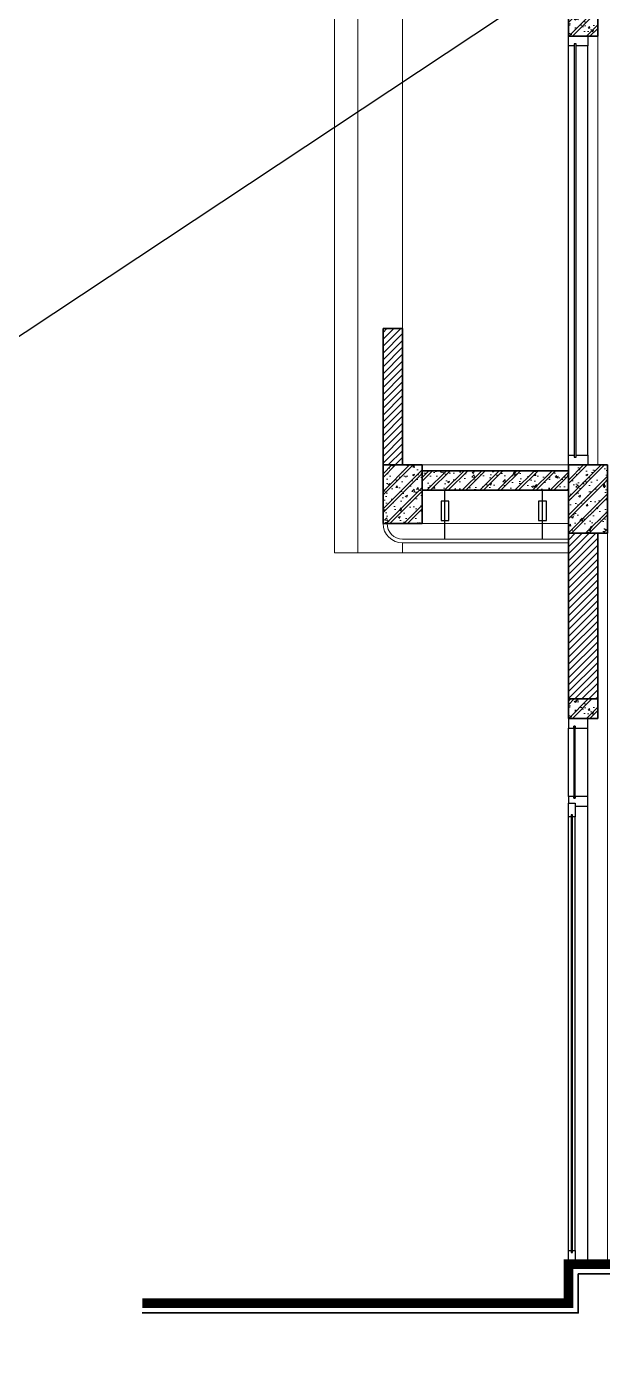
# Model space of a CAD drawing. Header units: inches. Extents: x 236662 to 497023, y -248575 to 81795.
# Drawn here: x 473782 to 476735, y -193323 to -186545 of the extents above; entities that cross this region are included whole.
import ezdxf

# ---------------------------------------------------------------- set-up
doc = ezdxf.new("R2010")
doc.units = ezdxf.units.IN
doc.header["$LTSCALE"] = 10
doc.header["$MEASUREMENT"] = 0
for name, color, linetype, lineweight in [('02. HP_BE TONG', 1, 'Continuous', 35), ('03. HP_TUONG', 2, 'Continuous', 35), ('06. HP_THAY 1', 134, 'Continuous', 15), ('06. HP_THAY 2', 147, 'Continuous', 13), ('09_HP_HATCH', 8, 'Continuous', 5)]:
    doc.layers.add(name, color=color, linetype=linetype, lineweight=lineweight)
doc.layers.add('04. HP_CUA', color=153, linetype='Continuous')
doc.layers.add('07. HP_KY HIEU', color=43, linetype='Continuous')

# ---------------------------------------------------------------- blocks, each defined once
blk = doc.blocks.new('ÁD221234RRE')
at = {"layer": '09_HP_HATCH'}
h = blk.add_hatch(dxfattribs=at)
h.set_pattern_fill('CHAU-01', color=256, scale=15, pattern_type=2)
h.set_pattern_definition([(50, (-55276.965, -37444.2), (107.58903, -9.41282), [11.25, -123.75]), (355, (-55276.97, -37444.2), (-20.8127, 112.82882), [9, -99]), (100.4514, (-55268, -37444.99), (86.7764, 103.41593), [9.56103, -105.17132]), (46.1842, (-55276.97, -37414.2), (160.08616, -24.82785), [16.875, -185.625]), (96.6356, (-55263.62, -37416.27), (140.1994, 146.11768), [14.34154, -157.75695]), (351.1842, (-55276.97, -37414.2), (140.1993, 146.1178), [13.5, -148.5]), (21, (-55261.965, -37421.7), (89.53606, -60.39283), [11.25, -123.75]), (326, (-55261.97, -37421.7), (36.4973, 108.7725), [9, -99]), (71.4514, (-55254.5, -37426.73), (126.0334, 48.37957), [9.56103, -105.17132]), (37.5, (-55276.965, -37444.2), (1.823978, 49.934078), [0, -97.8, 0, -100.5, 0, -99.375]), (7.5, (-55276.965, -37444.2), (39.46043, 59.161757), [0, -57.3, 0, -95.55, 0, -37.875]), (327.5, (-55310.415, -37444.2), (80.073365, -3.38323), [0, -37.5, 0, -117, 0, -155.25]), (317.5, (-55325.415, -37444.2), (87.477925, 15.01575), [0, -48.75, 0, -77.7, 0, -110.25]), (45, (-55276.965, -37444.2), (-45.07806, 45.07806), []), (45, (-55276.965, -37425.827), (-45.07806, 45.07806), [])])
h.paths.add_polyline_path([(0, -300), (200, -300), (200, 0), (0, 0)])
at = {"layer": '02. HP_BE TONG'}
blk.add_lwpolyline([(0, -300), (200, -300), (200, 0), (0, 0)], close=True, dxfattribs=at)
blk = doc.blocks.new('ÁDASDASDWD')
at = {"layer": '09_HP_HATCH'}
h = blk.add_hatch(dxfattribs=at)
h.set_pattern_fill('CHAU-01', color=256, scale=15, pattern_type=2)
h.set_pattern_definition([(50, (-55376.965, -37444.2), (107.58903, -9.41282), [11.25, -123.75]), (355, (-55376.97, -37444.2), (-20.8127, 112.82882), [9, -99]), (100.4514, (-55368, -37444.99), (86.7764, 103.41593), [9.56103, -105.17132]), (46.1842, (-55376.97, -37414.2), (160.08616, -24.82785), [16.875, -185.625]), (96.6356, (-55363.62, -37416.27), (140.1994, 146.11768), [14.34154, -157.75695]), (351.1842, (-55376.97, -37414.2), (140.1993, 146.1178), [13.5, -148.5]), (21, (-55361.965, -37421.7), (89.53606, -60.39283), [11.25, -123.75]), (326, (-55361.97, -37421.7), (36.4973, 108.7725), [9, -99]), (71.4514, (-55354.5, -37426.73), (126.0334, 48.37957), [9.56103, -105.17132]), (37.5, (-55376.965, -37444.2), (1.823978, 49.934078), [0, -97.8, 0, -100.5, 0, -99.375]), (7.5, (-55376.965, -37444.2), (39.46043, 59.161757), [0, -57.3, 0, -95.55, 0, -37.875]), (327.5, (-55410.415, -37444.2), (80.073365, -3.38323), [0, -37.5, 0, -117, 0, -155.25]), (317.5, (-55425.415, -37444.2), (87.477925, 15.01575), [0, -48.75, 0, -77.7, 0, -110.25]), (45, (-55376.965, -37444.2), (-45.07806, 45.07806), []), (45, (-55376.965, -37425.827), (-45.07806, 45.07806), [])])
h.paths.add_polyline_path([(-100, -350), (100, -350), (100, 0), (-100, 0)])
at = {"layer": '02. HP_BE TONG'}
blk.add_lwpolyline([(-100, -350), (100, -350), (100, 0), (-100, 0)], close=True, dxfattribs=at)
blk = doc.blocks.new('*U174')
for p, q in [((0, 2400), (0, 2750)), ((100, 2400), (100, 2750)), ((0, 0), (0, 2350)), ((65, 70), (65, 2295)), ((100, 70), (100, 2295))]:
    blk.add_line(p, q)
for points in [[(100, 2800), (100, 2750), (73, 2750), (73, 2760), (65, 2760), (65, 2750), (0, 2750), (0, 2800)], [(65, 2400), (65, 2390), (73, 2390), (73, 2400), (100, 2400), (100, 2365), (65, 2365), (65, 2350), (0, 2350), (0, 2400)], [(65, 2365), (65, 2295), (78.5, 2295), (78.5, 2305), (86.5, 2305), (86.5, 2295), (100, 2295), (100, 2365)], [(78.5, 60), (78.5, 70), (65, 70), (65, 0), (100, 0), (100, 70), (86.5, 70), (86.5, 60)]]:
    blk.add_lwpolyline(points, close=True)
at = {"color": 8}
for points in [[(73, 2390), (65, 2390), (65, 2760), (73, 2760)], [(86.5, 60), (78.5, 60), (78.5, 2305), (86.5, 2305)]]:
    blk.add_lwpolyline(points, close=True, dxfattribs=at)
blk = doc.blocks.new('*U308')
for p, q in [((0, 50), (0, 2150)), ((100, 50), (100, 2150))]:
    blk.add_line(p, q)
for points in [[(0, 2150), (60, 2150), (60, 2160), (70, 2160), (70, 2150), (100, 2150), (100, 2200), (0, 2200)], [(0, 0), (100, 0), (100, 50), (70, 50), (70, 40), (60, 40), (60, 50), (0, 50)]]:
    blk.add_lwpolyline(points, close=True)
at = {"color": 8}
blk.add_lwpolyline([(70, 40), (60, 40), (60, 2160), (70, 2160)], close=True, dxfattribs=at)

msp = doc.modelspace()

# ---------------------------------------------------------------- hatches: boundary and pattern name
at = {"layer": '09_HP_HATCH'}
h = msp.add_hatch(dxfattribs=at)
h.set_pattern_fill('CHAU-01', color=256, scale=15, pattern_type=2)
h.set_pattern_definition([(50, (369625.07, -269658.85), (107.58903, -9.41282), [11.25, -123.75]), (355, (369625.07, -269658.85), (-20.8127, 112.82882), [9, -99]), (100.4514, (369634.03, -269659.64), (86.77641, 103.41593), [9.56103, -105.17132]), (46.1842, (369625.07, -269628.85), (160.08616, -24.82785), [16.875, -185.625]), (96.6356, (369638.4, -269630.92), (140.1994, 146.11768), [14.34154, -157.75695]), (351.1842, (369625.07, -269628.85), (140.1993, 146.1178), [13.5, -148.5]), (21, (369640.07, -269636.35), (89.53606, -60.392834), [11.25, -123.75]), (326, (369640.07, -269636.35), (36.4973, 108.77251), [9, -99]), (71.4514, (369647.53, -269641.38), (126.033394, 48.379575), [9.56103, -105.17132]), (37.5, (369625.067, -269658.85), (1.823978, 49.934078), [0, -97.8, 0, -100.5, 0, -99.375]), (7.5, (369625.067, -269658.85), (39.46043, 59.161757), [0, -57.3, 0, -95.55, 0, -37.875]), (327.5, (369591.617, -269658.85), (80.073365, -3.383231), [0, -37.5, 0, -117, 0, -155.25]), (317.5, (369576.62, -269658.85), (87.477925, 15.015747), [0, -48.75, 0, -77.7, 0, -110.25]), (45, (369625.07, -269658.85), (-45.078057, 45.078057), []), (45, (369625.07, -269640.477), (-45.078057, 45.078057), [])])
h.paths.add_polyline_path([(476560.1, -186495), (476560.1, -186595), (476710.1, -186595), (476710.1, -186495)])
h = msp.add_hatch(dxfattribs=at)
h.set_pattern_fill('ANSI31', color=8, scale=200)
h.set_pattern_definition([(45, (491560.06, -193094.979), (-17.67767, 17.67767), [])])
h.paths.add_polyline_path([(476710.1, -189145), (476560.1, -189145), (476560.1, -189995), (476710.1, -189995)])
h.paths.add_polyline_path([(475710.1, -188095), (475610.1, -188095), (475610.1, -188795), (475710.1, -188795)])
h = msp.add_hatch(dxfattribs=at)
h.set_pattern_fill('CHAU-01', color=256, scale=15, pattern_type=2)
h.set_pattern_definition([(50, (334173.58, -267766.03), (107.589027, -9.41282), [11.25, -123.75]), (355, (334173.58, -267766.03), (-20.8127, 112.82882), [9, -99]), (100.4514, (334182.54, -267766.81), (86.77641, 103.41593), [9.56103, -105.17132]), (46.1842, (334173.58, -267736.03), (160.08616, -24.82785), [16.875, -185.625]), (96.6356, (334186.92, -267738.1), (140.1994, 146.11768), [14.34154, -157.75695]), (351.1842, (334173.58, -267736.03), (140.1993, 146.11779), [13.5, -148.5]), (21, (334188.58, -267743.53), (89.53606, -60.392834), [11.25, -123.75]), (326, (334188.58, -267743.53), (36.4973, 108.77251), [9, -99]), (71.4514, (334196.04, -267748.56), (126.033394, 48.379575), [9.56103, -105.17132]), (37.5, (334173.576, -267766.028), (1.823978, 49.934078), [0, -97.8, 0, -100.5, 0, -99.375]), (7.5, (334173.576, -267766.03), (39.46043, 59.161757), [0, -57.3, 0, -95.55, 0, -37.875]), (327.5, (334140.126, -267766.028), (80.073365, -3.383231), [0, -37.5, 0, -117, 0, -155.25]), (317.5, (334125.126, -267766.03), (87.477925, 15.015747), [0, -48.75, 0, -77.7, 0, -110.25]), (45, (334173.576, -267766.03), (-45.078057, 45.078057), []), (45, (334173.576, -267747.65), (-45.078057, 45.078057), [])])
h.paths.add_polyline_path([(475810.1, -188825), (475810.1, -188925), (476560.1, -188925), (476560.1, -188825)])
h = msp.add_hatch(dxfattribs=at)
h.set_pattern_fill('CHAU-01', color=256, scale=15, pattern_type=2)
h.set_pattern_definition([(50, (369625.07, -273158.85), (107.58903, -9.41282), [11.25, -123.75]), (355, (369625.07, -273158.85), (-20.8127, 112.82882), [9, -99]), (100.4514, (369634.03, -273159.64), (86.77641, 103.41593), [9.56103, -105.17132]), (46.1842, (369625.07, -273128.85), (160.08616, -24.82785), [16.875, -185.625]), (96.6356, (369638.4, -273130.92), (140.1994, 146.11768), [14.34154, -157.75695]), (351.1842, (369625.07, -273128.85), (140.1993, 146.1178), [13.5, -148.5]), (21, (369640.07, -273136.35), (89.53606, -60.392834), [11.25, -123.75]), (326, (369640.07, -273136.35), (36.4973, 108.77251), [9, -99]), (71.4514, (369647.53, -273141.38), (126.033394, 48.379575), [9.56103, -105.17132]), (37.5, (369625.067, -273158.85), (1.823978, 49.934078), [0, -97.8, 0, -100.5, 0, -99.375]), (7.5, (369625.067, -273158.85), (39.46043, 59.161757), [0, -57.3, 0, -95.55, 0, -37.875]), (327.5, (369591.617, -273158.85), (80.073365, -3.383231), [0, -37.5, 0, -117, 0, -155.25]), (317.5, (369576.62, -273158.85), (87.477925, 15.015747), [0, -48.75, 0, -77.7, 0, -110.25]), (45, (369625.07, -273158.85), (-45.078057, 45.078057), []), (45, (369625.07, -273140.477), (-45.078057, 45.078057), [])])
h.paths.add_polyline_path([(476560.1, -189995), (476560.1, -190095), (476710.1, -190095), (476710.1, -189995)])

# ---------------------------------------------------------------- linework, layer by layer
msp.add_line((402912.4, -235116.6), (497022.9, -172693.2))
at = {"layer": '02. HP_BE TONG'}
for points in [[(476560.1, -186495), (476560.1, -186595), (476710.1, -186595), (476710.1, -186495)], [(475810.1, -188825), (475810.1, -188925), (476560.1, -188925), (476560.1, -188825)]]:
    msp.add_lwpolyline(points, close=True, dxfattribs=at)
at = {"layer": '02. HP_BE TONG', "elevation": -4}
msp.add_lwpolyline([(476560.1, -189995), (476560.1, -190095), (476710.1, -190095), (476710.1, -189995)], close=True, dxfattribs=at)
at = {"layer": '02. HP_BE TONG', "const_width": 50}
msp.add_lwpolyline([(474375.4, -193095), (476560.1, -193095), (476560.1, -192895), (486110.1, -192895), (486110.1, -193095), (491560.1, -193095)], dxfattribs=at)
at = {"layer": '02. HP_BE TONG'}
msp.add_lwpolyline([(474375.4, -193145), (476610.1, -193145), (476610.1, -192945), (486060.1, -192945), (486060.1, -193145), (491560.1, -193145)], dxfattribs=at)
at = {"layer": '03. HP_TUONG'}
msp.add_lwpolyline([(475610.1, -188095), (475610.1, -188795), (475710.1, -188795), (475710.1, -188095)], close=True, dxfattribs=at)
at = {"layer": '03. HP_TUONG', "elevation": -4}
msp.add_lwpolyline([(476560.1, -189145), (476710.1, -189145), (476710.1, -189995), (476560.1, -189995)], close=True, dxfattribs=at)
at = {"layer": '06. HP_THAY 1'}
for p, q in [((475360.1, -189245), (475360.1, -181895)), ((475480.1, -189245), (475480.1, -182245)), ((475710.1, -188095), (475710.1, -185595)), ((475810.1, -188795), (476560.1, -188795)), ((475710.1, -189175), (476560.1, -189175)), ((475710.1, -189195), (476560.1, -189195)), ((475710.1, -189245), (475710.1, -189195)), ((476560.1, -189245), (475360.1, -189245))]:
    msp.add_line(p, q, dxfattribs=at)
for points in [[(476560.1, -186595), (476710.1, -186595), (476710.1, -188795), (476560.1, -188795)], [(476560.1, -189145), (476760.1, -189145), (476760.1, -192895), (476560.1, -192895)]]:
    msp.add_lwpolyline(points, close=True, dxfattribs=at)
for radius in [100, 80]:
    msp.add_arc((475710.1, -189095), radius, 180, 270, dxfattribs=at)
at = {"layer": '06. HP_THAY 2'}
msp.add_line((475810.1, -189095), (476560.1, -189095, -4), dxfattribs=at)
at = {"layer": '07. HP_KY HIEU'}
for p, q in [((475927, -189175), (475927, -188925)), ((476427, -189175), (476427, -188925))]:
    msp.add_line(p, q, dxfattribs=at)
for points in [[(475907, -189080.4), (475947, -189080.4), (475947, -188980.4), (475907, -188980.4)], [(476407, -189080.4), (476447, -189080.4), (476447, -188980.4), (476407, -188980.4)]]:
    msp.add_lwpolyline(points, close=True, dxfattribs=at)

# ---------------------------------------------------------------- block references
at = {"layer": '04. HP_CUA', "xscale": -1}
for name, p in [('*U308', (476660.1, -188795)), ('*U174', (476660.1, -192895))]:
    msp.add_blockref(name, p, dxfattribs=at)
at = {"layer": '06. HP_THAY 1'}
msp.add_blockref('ÁDASDASDWD', (476660.1, -188795), dxfattribs=at)
at = {"layer": '06. HP_THAY 2'}
msp.add_blockref('ÁD221234RRE', (475610.1, -188795), dxfattribs=at)

doc.saveas('drawing.dxf')
